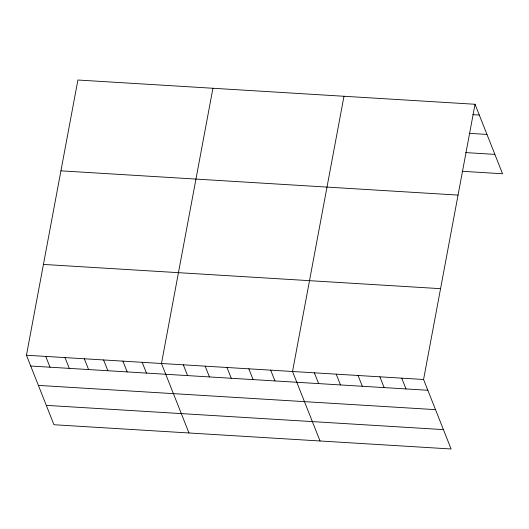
<?xml version="1.0" encoding="UTF-8"?>
<svg xmlns="http://www.w3.org/2000/svg" width="529" height="529" viewBox="0 0 529 529"><rect width="100%" height="100%" fill="white"/><g stroke="black" fill="none" stroke-linecap="round" stroke-linejoin="round"><path stroke-width="0.79" d="M475.035 104.266L423.577 379.491L451.092 448.982L53.965 424.734L26.45 355.243L77.908 80.018L475.035 104.266L502.55 173.757L462.101 171.29M212.936 88.264L161.471 363.483L188.985 432.98M343.982 96.265L292.524 371.49L320.038 440.981M472.833 114.654L479.307 115.051M469.177 133.334L486.978 134.426M465.758 152.603L494.88 154.382M60.928 170.841L458.054 195.089M43.431 264.421L440.558 288.669M26.45 355.243L423.577 379.491M30.715 366.022L427.842 390.27M38.392 385.396L435.519 409.644M46.294 405.359L443.421 429.608M401.736 378.156L406.001 388.934M379.895 376.82L384.16 387.605M358.054 375.491L362.319 386.269M336.206 374.155L340.478 384.933M314.365 372.819L318.637 383.604M270.683 370.155L274.954 380.933M248.842 368.819L253.107 379.597M227.001 367.483L231.266 378.268M205.159 366.154L209.424 376.932M183.318 364.818L187.583 375.597M142.182 362.305L146.454 373.09M122.893 361.128L127.165 371.913M103.605 359.951L107.876 370.73M84.316 358.774L88.588 369.553M65.027 357.597L69.299 368.376M45.739 356.42L50.01 367.199"/></g></svg>
